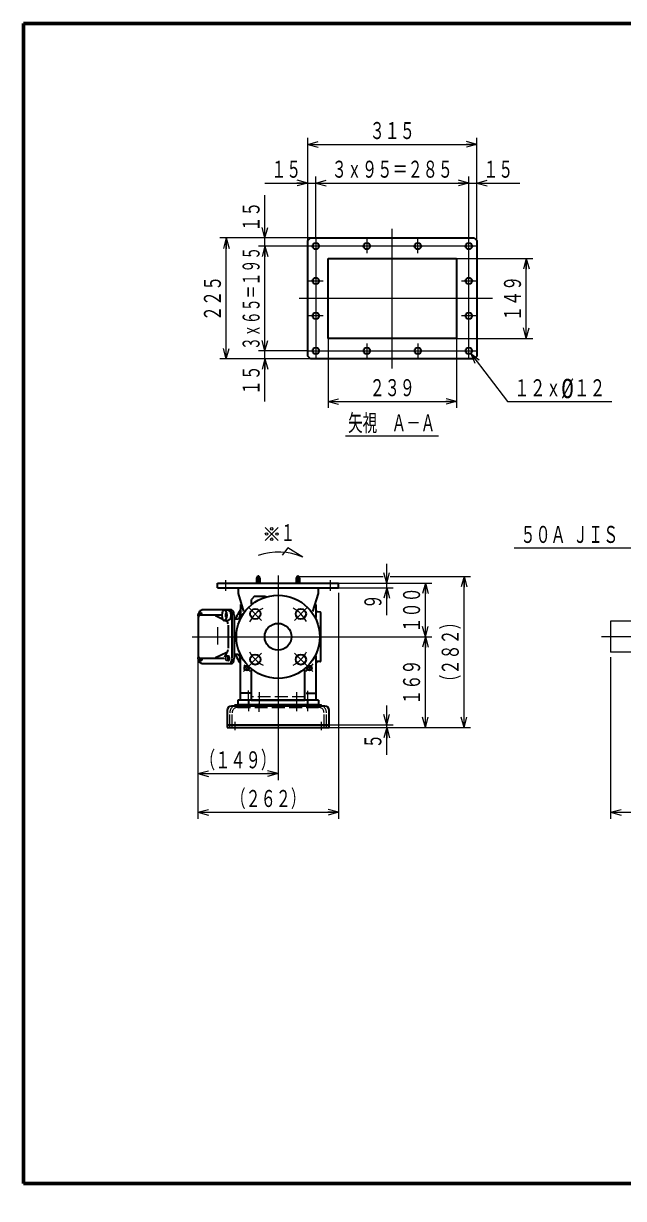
# Model space of a CAD drawing. Header units: millimetres. Extents: x 15 to 405, y 9 to 283.
# Drawn here: x 15 to 154.6, y 9.5 to 283 of the extents above; entities that cross this region are included whole.
import ezdxf
from ezdxf.enums import TextEntityAlignment as Align

# ---------------------------------------------------------------- set-up
doc = ezdxf.new("R2010")
doc.units = ezdxf.units.MM
for name, pattern in [('二点鎖線', [15, 10, -1, 1, -1, 1, -1]), ('実線', [0]), ('破線', [4, 3, -1]), ('補助線', [2, 1, -1])]:
    doc.linetypes.add(name, pattern=pattern)
doc.layers.add('GR1', color=1, linetype='実線', lineweight=25)
doc.layers.add('GR1-16', color=1, linetype='実線', lineweight=25)
doc.styles.add('FX_VECTOR', font='MONOTXT.SHX', dxfattribs={"bigfont": 'BigFont.shx'})

# ---------------------------------------------------------------- blocks, each defined once
blk = doc.blocks.new('BLKF024')
at = {"color": 0, "linetype": 'ByBlock', "lineweight": -2}
for p, q in [((201.92, 12.27), (201.15, 12.27)), ((201.15, 12.27), (201.15, 9.49)), ((201.92, 11.1), (201.92, 12.27)), ((203.07, 11.1), (201.92, 11.1)), ((203.84, 12.27), (203.07, 12.27)), ((203.07, 12.27), (203.07, 11.1)), ((203.84, 9.49), (203.84, 12.27)), ((206.73, 11.1), (205.02, 11.1)), ((206.73, 12.27), (205.64, 12.27)), ((205.9, 11.82), (206.73, 11.82)), ((206.73, 11.82), (206.73, 12.27)), ((206.73, 10.65), (206.73, 11.1)), ((207.16, 12.27), (207.16, 9.49)), ((207.93, 12.27), (207.16, 12.27)), ((207.93, 9.49), (207.93, 12.27)), ((211.27, 12.27), (209.73, 12.27)), ((211.27, 11.82), (209.93, 11.82)), ((210.57, 10.84), (210.57, 11.1)), ((210.57, 11.1), (211.27, 11.1)), ((211.27, 11.82), (211.27, 12.27)), ((211.27, 11.1), (211.27, 10.89)), ((211.66, 9.49), (211.66, 12.27)), ((211.66, 12.27), (212.43, 12.27)), ((212.43, 12.27), (212.43, 11.1)), ((212.43, 11.1), (213.58, 11.1)), ((213.58, 11.1), (213.58, 12.27)), ((213.58, 12.27), (214.35, 12.27)), ((214.35, 12.27), (214.35, 9.49)), ((215.58, 12.27), (214.81, 12.27)), ((214.81, 12.27), (214.81, 9.49)), ((215.58, 9.49), (215.58, 12.27)), ((216.04, 12.27), (217.45, 12.27)), ((216.04, 9.49), (216.04, 12.27)), ((217.18, 11.82), (216.81, 11.82)), ((216.81, 11.82), (216.81, 9.49)), ((201.15, 9.49), (201.92, 9.49)), ((201.92, 9.49), (201.92, 10.65)), ((201.92, 10.65), (203.07, 10.65)), ((203.07, 10.65), (203.07, 9.49)), ((203.07, 9.49), (203.84, 9.49)), ((204.24, 10.87), (204.24, 9.49)), ((204.24, 9.49), (206.73, 9.49)), ((205, 9.94), (205, 10.65)), ((205, 10.65), (206.73, 10.65)), ((206.73, 9.94), (205, 9.94)), ((206.73, 9.49), (206.73, 9.94)), ((207.16, 9.49), (207.93, 9.49)), ((208.33, 10.87), (208.33, 10.65)), ((208.33, 10.65), (209.03, 10.65)), ((208.33, 9.49), (208.33, 9.94)), ((208.33, 9.94), (209.67, 9.94)), ((208.33, 9.49), (209.87, 9.49)), ((209.03, 10.65), (209.03, 10.92)), ((212.43, 9.49), (211.66, 9.49)), ((212.43, 10.65), (212.43, 9.49)), ((213.58, 10.65), (212.43, 10.65)), ((213.58, 9.49), (213.58, 10.65)), ((214.35, 9.49), (213.58, 9.49)), ((214.81, 9.49), (215.58, 9.49)), ((216.81, 9.49), (216.04, 9.49)), ((218.08, 9.49), (218.08, 10.92)), ((218.08, 9.49), (218.85, 9.49)), ((218.85, 9.49), (218.85, 10.87))]:
    blk.add_line(p, q, dxfattribs=at)
for centre, radius, start, end in [((205.64, 10.87), 1.4, 90, 180), ((205.9, 10.92), 0.9, 90, 168.0737), ((209.73, 10.87), 1.4, 90, 180), ((209.93, 10.92), 0.9, 90, 180), ((210.06, 10.51), 0.81, 88.1139, 161.3657), ((209.54, 11.24), 0.81, 269.2074, 342.4592), ((210.08, 11.07), 0.246, 342.4592, 88.1139), ((217.18, 10.92), 0.9, 0, 90), ((217.45, 10.87), 1.4, 0, 90), ((209.53, 10.68), 0.254, 161.3657, 269.2074), ((209.67, 10.84), 0.9, 270, 0), ((209.87, 10.89), 1.4, 270, 0)]:
    blk.add_arc(centre, radius, start, end, dxfattribs=at)
blk = doc.blocks.new('BLKF023')
at = {"layer": 'GR1-16', "linetype": 'Continuous', "lineweight": -3}
h = blk.add_hatch(color=7, dxfattribs=at)
h.paths.add_polyline_path([(203.84, 12.27), (203.07, 12.27), (203.07, 11.1), (201.92, 11.1), (201.92, 12.27), (201.15, 12.27), (201.15, 9.49), (201.92, 9.49), (201.92, 10.65), (203.07, 10.65), (203.07, 9.49), (203.84, 9.49)], flags=0)
edge = h.paths.add_edge_path(flags=0)
edge.add_line((205, 10.65), (206.73, 10.65))
edge.add_line((206.73, 10.65), (206.73, 11.1))
edge.add_line((206.73, 11.1), (205.02, 11.1))
edge.add_arc((205.9, 10.92), 0.9, 90, 168.0737, ccw=False)
edge.add_line((205.9, 11.82), (206.73, 11.82))
edge.add_line((206.73, 11.82), (206.73, 12.27))
edge.add_line((206.73, 12.27), (205.64, 12.27))
edge.add_arc((205.64, 10.87), 1.4, 90, 180)
edge.add_line((204.24, 10.87), (204.24, 9.49))
edge.add_line((204.24, 9.49), (206.73, 9.49))
edge.add_line((206.73, 9.49), (206.73, 9.94))
edge.add_line((206.73, 9.94), (205, 9.94))
edge.add_line((205, 9.94), (205, 10.57))
edge.add_line((205, 10.57), (205, 10.65))
h.paths.add_polyline_path([(207.93, 12.27), (207.16, 12.27), (207.16, 9.49), (207.93, 9.49), (207.93, 10.76)], flags=0)
edge = h.paths.add_edge_path(flags=0)
edge.add_line((209.93, 11.82), (211.27, 11.82))
edge.add_line((211.27, 11.82), (211.27, 12.27))
edge.add_line((211.27, 12.27), (209.73, 12.27))
edge.add_arc((209.73, 10.87), 1.4, 90, 180)
edge.add_line((208.33, 10.87), (208.33, 10.65))
edge.add_line((208.33, 10.65), (209.03, 10.65))
edge.add_line((209.03, 10.65), (209.03, 10.92))
edge.add_arc((209.93, 10.92), 0.9, 140.8682, 180, ccw=False)
edge.add_arc((209.93, 10.92), 0.9, 90, 140.8682, ccw=False)
edge = h.paths.add_edge_path(flags=0)
edge.add_arc((210.08, 11.07), 0.246, 342.4592, 448.1139)
edge.add_arc((210.06, 10.51), 0.81, 88.1139, 161.3657)
edge.add_arc((209.53, 10.68), 0.254, 161.3657, 269.2074)
edge.add_arc((209.54, 11.24), 0.81, 269.2074, 330.9018)
edge.add_arc((209.54, 11.24), 0.81, 330.9018, 342.4592)
edge = h.paths.add_edge_path(flags=0)
edge.add_line((211.27, 10.89), (211.27, 11.1))
edge.add_line((211.27, 11.1), (210.57, 11.1))
edge.add_line((210.57, 11.1), (210.57, 10.84))
edge.add_arc((209.67, 10.84), 0.9, 270, 360, ccw=False)
edge.add_line((209.67, 9.94), (208.33, 9.94))
edge.add_line((208.33, 9.94), (208.33, 9.49))
edge.add_line((208.33, 9.49), (209.87, 9.49))
edge.add_arc((209.87, 10.89), 1.4, 270, 331.0351)
edge.add_arc((209.87, 10.89), 1.4, 331.0351, 360)
h.paths.add_polyline_path([(212.43, 10.65), (213.58, 10.65), (213.58, 9.49), (214.35, 9.49), (214.35, 12.27), (213.58, 12.27), (213.58, 11.1), (212.43, 11.1), (212.43, 12.27), (211.66, 12.27), (211.66, 9.49), (212.43, 9.49), (212.43, 10.52)], flags=0)
h.paths.add_polyline_path([(215.58, 12.27), (214.81, 12.27), (214.81, 9.49), (215.58, 9.49), (215.58, 10.5)], flags=0)
edge = h.paths.add_edge_path(flags=0)
edge.add_line((216.81, 11.82), (217.18, 11.82))
edge.add_arc((217.18, 10.92), 0.9, 0, 90, ccw=False)
edge.add_line((218.08, 10.92), (218.08, 9.49))
edge.add_line((218.08, 9.49), (218.85, 9.49))
edge.add_line((218.85, 9.49), (218.85, 10.87))
edge.add_arc((217.45, 10.87), 1.4, 0, 90)
edge.add_line((217.45, 12.27), (216.04, 12.27))
edge.add_line((216.04, 12.27), (216.04, 9.49))
edge.add_line((216.04, 9.49), (216.81, 9.49))
edge.add_line((216.81, 9.49), (216.81, 10.43))
edge.add_line((216.81, 10.43), (216.81, 11.82))
at = {"color": 0, "linetype": 'ByBlock', "lineweight": -2}
for p, q in [((405, 283), (15, 283)), ((15, 283), (15, 13)), ((405, 13), (405, 283)), ((15, 13), (405, 13))]:
    blk.add_line(p, q, dxfattribs=at)
at = {"color": 7, "linetype": 'ByBlock', "lineweight": 13}
blk.add_blockref('BLKF024', (0, 0), dxfattribs=at)
blk = doc.blocks.new('BLKF027')
at = {"color": 0, "linetype": 'ByBlock', "lineweight": -2}
for p, q in [((71.28, 162.68), (74.25, 165.65)), ((71.28, 165.65), (74.25, 162.68)), ((76.51, 160.96), (75.19, 159.21)), ((80.01, 158.76), (76.51, 160.96))]:
    blk.add_line(p, q, dxfattribs=at)
for centre in [(71.56, 164.16), (72.77, 165.37), (73.97, 164.16), (72.77, 162.96)]:
    blk.add_circle(centre, 0.28, dxfattribs=at)
blk.add_arc((74.25, 145.61), 14.35, 66.3433, 108.7534, dxfattribs=at)
at = {"color": 0, "linetype": 'ByBlock', "lineweight": -2, "style": 'FX_VECTOR', "width": 1.051556}
blk.add_text('１', height=4.5, dxfattribs=at).set_placement((74.84, 162.08), (78.22, 162.08), align=Align.FIT)
blk = doc.blocks.new('BLKF031')
at = {"color": 0, "linetype": 'ByBlock', "lineweight": -2}
for p, q in [((158.85, 143.84), (151.65, 143.84)), ((151.65, 143.84), (151.65, 136.64)), ((158.85, 136.64), (151.65, 136.64))]:
    blk.add_line(p, q, dxfattribs=at)
at = {"color": 0, "linetype": '実線', "lineweight": -2}
blk.add_line((162.45, 140.24), (149.56, 140.24), dxfattribs=at)
blk = doc.blocks.new('BLKF033')
at = {"color": 0, "linetype": '実線', "lineweight": -2}
for p, q in [((62.38, 123.12), (62.38, 119.12)), ((85.13, 124.12), (63.38, 124.12)), ((83.69, 124.37), (64.82, 124.37)), ((86.13, 119.12), (86.13, 123.12)), ((62.38, 119.74), (86.13, 119.74)), ((62.38, 119.12), (86.13, 119.12))]:
    blk.add_line(p, q, dxfattribs=at)
for centre, radius, start, end in [((63.38, 123.12), 1, 90, 180), ((64.82, 122.56), 1.81, 90, 120.4503), ((83.69, 122.56), 1.81, 59.5497, 90), ((85.13, 123.12), 1, 0, 90)]:
    blk.add_arc(centre, radius, start, end, dxfattribs=at)
at = {"layer": 'GR1', "color": 7, "linetype": '実線', "lineweight": 13}
for p, q in [((74.25, 126.61), (74.25, 117.31)), ((67.38, 124.75), (67.38, 122.91)), ((69.88, 122.81), (69.88, 124.68)), ((78.63, 122.91), (78.63, 124.68)), ((81.13, 124.75), (81.13, 122.91)), ((64.25, 118.49), (64.25, 120.43)), ((84.25, 120.43), (84.25, 118.49))]:
    blk.add_line(p, q, dxfattribs=at)
at = {"layer": 'GR1', "color": 7, "linetype": '破線', "lineweight": 13}
for p, q in [((64.82, 123.81), (83.69, 123.81)), ((63, 119.12), (63, 122.56)), ((63.57, 119.12), (63.57, 122.56)), ((84.94, 119.12), (84.94, 122.56)), ((85.5, 119.12), (85.5, 122.56))]:
    blk.add_line(p, q, dxfattribs=at)
for centre, radius, start, end in [((64.82, 122.56), 1.81, 120.4503, 180), ((64.82, 122.56), 1.25, 90, 180), ((83.69, 122.56), 1.25, 0, 90), ((83.69, 122.56), 1.81, 0, 59.5497)]:
    blk.add_arc(centre, radius, start, end, dxfattribs=at)
blk = doc.blocks.new('BLKF034')
at = {"color": 7, "linetype": 'ByBlock', "lineweight": 13}
for p, q in [((62.07, 150.91), (62.07, 153.46)), ((74.25, 154.51), (74.25, 122.33)), ((86.44, 150.91), (86.44, 153.46)), ((67.4, 147.1), (70.43, 144.07)), ((78.08, 144.07), (81.1, 147.1)), ((62.5, 140.24), (86.16, 140.24)), ((66.2, 132.19), (70.43, 136.42)), ((82.35, 132.15), (78.08, 136.42)), ((67.38, 124.92), (67.38, 127.73)), ((69.88, 127.32), (69.88, 124.46)), ((78.63, 124.46), (78.63, 127.32)), ((81.13, 127.67), (81.13, 124.92))]:
    blk.add_line(p, q, dxfattribs=at)
at = {"color": 0, "linetype": 'ByBlock', "lineweight": -2}
for p, q in [((60.19, 151.62), (60.19, 152.74)), ((60.19, 152.74), (88.32, 152.74)), ((60.19, 151.62), (88.32, 151.62)), ((64.94, 151.62), (64.94, 150.29)), ((83.57, 151.62), (83.57, 150.29)), ((88.32, 151.62), (88.32, 152.74)), ((64.94, 150.29), (66.23, 146.11)), ((65.5, 147.74), (65.5, 144.76)), ((68.8, 149.69), (68.05, 148.94)), ((68.05, 147.91), (68.05, 148.94)), ((68.8, 149.69), (71.3, 149.69)), ((71.3, 149.69), (71.42, 149.57)), ((83.57, 150.29), (82.28, 146.11)), ((83, 147.74), (83, 144.76)), ((65.5, 125.49), (65.5, 135.81)), ((83, 135.81), (83, 125.49)), ((68, 132.64), (68, 125.49)), ((80.5, 125.49), (80.5, 132.64)), ((67.77, 127.12), (65.69, 127.12)), ((80.78, 127.12), (82.82, 127.12)), ((67.77, 125.49), (65.5, 125.49)), ((68, 125.49), (80.5, 125.49)), ((83, 125.49), (80.78, 125.49))]:
    blk.add_line(p, q, dxfattribs=at)
for centre, radius in [((74.25, 140.24), 9.69), ((68.95, 145.55), 1.19), ((79.56, 145.55), 1.19), ((74.25, 140.24), 3.12), ((68.95, 134.94), 1.19), ((79.56, 134.94), 1.19), ((66.96, 132.95), 0.5), ((81.55, 132.95), 0.5)]:
    blk.add_circle(centre, radius, dxfattribs=at)
at = {"color": 7, "linetype": 'ByBlock', "lineweight": 13}
for centre in [(66.96, 132.95), (81.55, 132.95)]:
    blk.add_circle(centre, 0.625, dxfattribs=at)
for radius, start, end in [(7.5, 118.1102, 152.3018), (7.5, 28.1102, 62.3018), (7.5, 298.1102, 332.3018), (7.5, 208.1102, 242.3018), (10.31, 219.1875, 231.2025), (10.31, 308.836, 322.3477)]:
    blk.add_arc((74.25, 140.24), radius, start, end, dxfattribs=at)
at = {"color": 0, "linetype": 'ByBlock', "lineweight": -2}
for centre, start, end in [((65.69, 126.93), 90, 180), ((82.82, 126.93), 0, 90)]:
    blk.add_arc(centre, 0.188, start, end, dxfattribs=at)
at = {"layer": 'GR1', "color": 7, "linetype": '破線', "lineweight": 13}
blk.add_line((80.5, 126.24), (68, 126.24), dxfattribs=at)
blk = doc.blocks.new('BLKF035')
at = {"color": 0, "linetype": 'ByBlock', "lineweight": -2}
for p, q in [((81.14, 232.45), (81.77, 233.07)), ((81.77, 233.07), (119.89, 233.07)), ((119.89, 233.07), (120.52, 232.45)), ((81.14, 205.57), (81.14, 232.45)), ((120.52, 232.45), (120.52, 205.57)), ((85.89, 209.7), (85.89, 228.32)), ((85.89, 228.32), (115.77, 228.32)), ((115.77, 228.32), (115.77, 209.7)), ((115.77, 209.7), (85.89, 209.7)), ((81.77, 204.95), (81.14, 205.57)), ((120.52, 205.57), (119.89, 204.95)), ((119.89, 204.95), (81.77, 204.95))]:
    blk.add_line(p, q, dxfattribs=at)
at = {"color": 7, "linetype": 'ByBlock', "lineweight": 13}
for p, q in [((83.02, 232.88), (83.02, 205.13)), ((94.89, 232.88), (94.89, 229.51)), ((100.83, 202.68), (100.83, 235.2)), ((106.77, 229.51), (106.77, 232.88)), ((118.64, 205.13), (118.64, 232.88)), ((120.33, 231.2), (81.33, 231.2)), ((81.33, 223.07), (84.71, 223.07)), ((116.96, 223.07), (120.33, 223.07)), ((124.14, 219.01), (79.14, 219.01)), ((84.71, 214.95), (81.33, 214.95)), ((120.33, 214.95), (116.96, 214.95)), ((94.89, 208.51), (94.89, 205.13)), ((106.77, 208.51), (106.77, 205.13)), ((81.33, 206.82), (120.33, 206.82))]:
    blk.add_line(p, q, dxfattribs=at)
at = {"color": 0, "linetype": 'ByBlock', "lineweight": -2}
for centre in [(83.02, 231.2), (94.89, 231.2), (106.77, 231.2), (118.64, 231.2), (83.02, 223.07), (118.64, 223.07), (83.02, 214.95), (118.64, 214.95), (83.02, 206.82), (94.89, 206.82), (106.77, 206.82), (118.64, 206.82)]:
    blk.add_circle(centre, 0.75, dxfattribs=at)
blk = doc.blocks.new('BLKF052')
at = {"color": 0, "linetype": 'ByBlock', "lineweight": -2}
for p, q in [((78.48, 153.89), (78.48, 152.74)), ((79.27, 153.89), (79.27, 152.74))]:
    blk.add_line(p, q, dxfattribs=at)
at = {"color": 7, "linetype": 'ByBlock', "lineweight": 13}
blk.add_line((78.88, 154.57), (78.88, 152.74), dxfattribs=at)
at = {"color": 0, "linetype": 'ByBlock', "lineweight": -2}
blk.add_arc((78.88, 153.89), 0.394, 0, 180, dxfattribs=at)
blk = doc.blocks.new('BLKF053')
at = {"color": 0, "linetype": 'ByBlock', "lineweight": -2}
for p, q in [((69.23, 153.89), (69.23, 152.74)), ((70.02, 153.89), (70.02, 152.74))]:
    blk.add_line(p, q, dxfattribs=at)
at = {"color": 7, "linetype": 'ByBlock', "lineweight": 13}
blk.add_line((69.63, 154.57), (69.63, 152.74), dxfattribs=at)
at = {"color": 0, "linetype": 'ByBlock', "lineweight": -2}
blk.add_arc((69.63, 153.89), 0.394, 0, 180, dxfattribs=at)
blk = doc.blocks.new('BLKF054')
at = {"color": 0, "linetype": 'ByBlock', "lineweight": -2}
for p, q in [((65.32, 145.81), (65.32, 145.87)), ((65.5, 145.87), (65.32, 145.87)), ((65.32, 145.8), (65.32, 145.81)), ((65.32, 145.8), (65.32, 145.74)), ((65.32, 145.5), (65.32, 145.12)), ((65.32, 144.87), (65.32, 145.12)), ((84.07, 146), (83, 146.02)), ((84.13, 145.93), (84.13, 143.81)), ((65, 144.33), (64.06, 144.3)), ((65.32, 144.87), (65.32, 144.68)), ((84.13, 143.81), (84.13, 136.68)), ((64.06, 136.19), (65, 136.16)), ((65.32, 135.81), (65.32, 135.62)), ((65.32, 135.62), (65.32, 135.37)), ((65.32, 135.37), (65.32, 134.99)), ((65.32, 134.75), (65.32, 134.69)), ((65.32, 134.69), (65.32, 134.68)), ((65.32, 134.62), (65.32, 134.68)), ((65.32, 134.62), (65.5, 134.62)), ((84.07, 134.49), (83, 134.47)), ((84.13, 136.68), (84.13, 134.56))]:
    blk.add_line(p, q, dxfattribs=at)
for points in [[(65.32, 145.74), (65.32, 145.5)], [(65, 144.49), (65, 144.33)], [(65, 136.16), (65, 136)], [(65.32, 134.99), (65.32, 134.75)]]:
    blk.add_lwpolyline(points, dxfattribs=at)
for centre, radius, start, end in [((67, 143.91), 2.62, 153.1647, 171.2996), ((74.25, 140.24), 10.75, 144.484, 153.1647), ((74.25, 140.24), 10.75, 32.4692, 35.516), ((84.07, 145.93), 0.0625, 0, 88.5), ((67, 136.58), 2.62, 188.7004, 206.8353), ((74.25, 140.24), 10.75, 206.8353, 215.516), ((74.25, 140.24), 10.75, 324.484, 327.5308), ((84.07, 134.56), 0.0625, 271.5, 0)]:
    blk.add_arc(centre, radius, start, end, dxfattribs=at)
for points, knots in [([(65.15, 144.5), (65.13, 144.5), (65.11, 144.49), (65.07, 144.49), (65.05, 144.49), (65.03, 144.49), (65.02, 144.49), (65.01, 144.49), (65, 144.49), (65, 144.49)], [0, 0, 0, 0, 0.0586165, 0.0586165, 0.1172103, 0.1172103, 0.1620572, 0.1620572, 0.2069034, 0.2069034, 0.2069034, 0.2069034]), ([(65.13, 144.5), (65.16, 144.5), (65.18, 144.5), (65.23, 144.52), (65.25, 144.54), (65.28, 144.58), (65.3, 144.6), (65.31, 144.64), (65.32, 144.66), (65.32, 144.68)], [0, 0, 0, 0, 0.09897, 0.09897, 0.19794, 0.19794, 0.2653864, 0.2653864, 0.3282971, 0.3282971, 0.3282971, 0.3282971]), ([(65, 136), (65.01, 136), (65.01, 136), (65.03, 136), (65.04, 136), (65.07, 136), (65.09, 136), (65.12, 136), (65.14, 135.99), (65.15, 135.99)], [0, 0, 0, 0, 0.0585792, 0.0585792, 0.1171583, 0.1171583, 0.1620249, 0.1620249, 0.2069015, 0.2069015, 0.2069015, 0.2069015]), ([(65.32, 135.81), (65.32, 135.83), (65.31, 135.85), (65.3, 135.89), (65.28, 135.91), (65.25, 135.95), (65.23, 135.97), (65.18, 135.99), (65.16, 135.99), (65.13, 135.99)], [0.8092095, 0.8092095, 0.8092095, 0.8092095, 0.8721202, 0.8721202, 0.9395666, 0.9395666, 1.0385366, 1.0385366, 1.1375066, 1.1375066, 1.1375066, 1.1375066])]:
    blk.add_open_spline(points, degree=3, knots=knots, dxfattribs=at)
blk = doc.blocks.new('BLKF055')
at = {"color": 0, "linetype": 'ByBlock', "lineweight": -2}
for p, q in [((56.23, 145.82), (55.89, 145.82)), ((56.48, 145.53), (56.14, 145.53)), ((56.23, 145.82), (56.48, 145.53)), ((56.23, 145.82), (56.37, 145.82)), ((56.48, 145.53), (56.48, 145.24)), ((56.48, 145.28), (56.52, 145.28)), ((56.53, 145.27), (56.66, 145.27)), ((60.25, 138.45), (60.25, 142.45)), ((56.23, 134.67), (55.89, 134.67)), ((56.48, 134.96), (56.14, 134.96)), ((56.48, 134.96), (56.23, 134.67)), ((56.23, 134.67), (56.37, 134.67)), ((56.48, 135.24), (56.48, 134.96)), ((56.52, 135.21), (56.48, 135.21)), ((62.61, 135.82), (62.27, 135.82)), ((62.61, 134.67), (62.27, 134.67)), ((62.86, 135.53), (62.52, 135.53)), ((62.86, 134.96), (62.52, 134.96)), ((62.61, 135.82), (62.86, 135.53)), ((62.61, 135.82), (62.75, 135.82)), ((62.86, 134.96), (62.61, 134.67)), ((62.61, 134.67), (62.75, 134.67)), ((62.86, 135.53), (62.86, 134.96)), ((62.86, 135.28), (62.89, 135.28)), ((62.89, 135.21), (62.86, 135.21)), ((62.91, 135.27), (63.04, 135.27))]:
    blk.add_line(p, q, dxfattribs=at)
at = {"color": 3, "linetype": 'ByBlock', "lineweight": 25}
for p, q in [((60.42, 145.24), (56.16, 145.24)), ((62.91, 146.49), (56.54, 146.49)), ((61.39, 144.27), (59.71, 145.11)), ((61.17, 145.24), (60.42, 145.24)), ((61.74, 146.46), (61.81, 146.46)), ((62.39, 146.46), (61.81, 146.46)), ((63.4, 146.49), (62.91, 146.49)), ((63.54, 135.15), (63.54, 145.34)), ((64.02, 145.24), (64.02, 135.24)), ((55.66, 144.74), (55.66, 135.74)), ((61.81, 144.03), (61.74, 144.03)), ((61.81, 144.03), (62.39, 144.03)), ((62.36, 143.79), (61.89, 144.02)), ((62.26, 144.02), (62.38, 143.79)), ((62.64, 142.91), (62.64, 137.58)), ((56.16, 135.24), (60.42, 135.24)), ((59.72, 135.39), (62.3, 136.68)), ((60.42, 135.24), (61.54, 135.24)), ((62.35, 136.65), (61.75, 135.46)), ((56.54, 133.99), (62.91, 133.99)), ((62.91, 133.99), (63.4, 133.99))]:
    blk.add_line(p, q, dxfattribs=at)
at = {"color": 0, "linetype": 'ByBlock', "lineweight": -2}
for points in [[(56.1, 145.24), (56.1, 145.24)], [(56.1, 135.25), (56.1, 135.24)]]:
    blk.add_lwpolyline(points, dxfattribs=at)
at = {"color": 3, "linetype": 'ByBlock', "lineweight": 25}
for centre, start, end in [((56.16, 144.74), 90, 180), ((56.16, 135.74), 180, 270)]:
    blk.add_arc(centre, 0.5, start, end, dxfattribs=at)
at = {"color": 0, "linetype": 'ByBlock', "lineweight": -2}
for centre, major_axis, ratio, start_param, end_param in [((55.85, 145.24), (0, -0.5), 0.5, 3.665191, 4.712389), ((55.85, 145.24), (0, -0.5), 0.5, 4.712389, 5.51252), ((55.85, 145.24), (0, 0.5), 0.5, 5.759587, 6.806784), ((55.85, 145.24), (0, 0.5), 0.5, 4.712389, 5.759587), ((55.85, 145.24), (0, 0.5), 0.5, 4.706214, 4.712389), ((56.23, 145.24), (0, 0.575), 0.5, 5.243111, 6.276062), ((56.37, 145.24), (0, 0.575), 0.5, 4.872455, 6.283185), ((56.23, 145.24), (0, 0.575), 0.5, 4.768941, 5.228864), ((56.31, 145.24), (-0.775, -0.314), 0.072726, 1.766039, 1.832166), ((56.16, 145.24), (-1.4, -0.57), 0.072726, 1.805028, 1.908541), ((56.37, 145.24), (0, -0.375), 0.5, 1.64191, 1.702854), ((56.31, 145.24), (-1.4, -0.57), 0.072726, 1.748476, 1.794832), ((56.37, 145.24), (0, 0.575), 0.5, 4.712389, 4.758745), ((62.23, 145.24), (0, -0.5), 0.5, 3.665191, 4.712389), ((62.23, 145.24), (0, -0.5), 0.5, 4.712389, 5.759587), ((62.23, 145.24), (0, 0.5), 0.5, 6.225935, 6.806784), ((62.23, 145.24), (0, -0.5), 0.5, 5.759587, 6.340436), ((55.85, 135.24), (0, -0.5), 0.5, 3.912258, 4.712389), ((55.85, 135.24), (0, -0.5), 0.5, 4.712389, 5.759587), ((55.85, 135.24), (0, -0.5), 0.5, 5.759587, 6.806784), ((55.85, 135.24), (0, 0.5), 0.5, 3.665191, 4.712389), ((55.85, 135.24), (0, 0.5), 0.5, 4.712389, 4.718564), ((56.23, 135.24), (0, -0.575), 0.5, 0.007124, 1.040074), ((56.37, 135.24), (0, -0.575), 0.5, 0, 1.570796), ((56.23, 135.24), (0, 0.575), 0.5, 4.195914, 4.655837), ((56.31, 135.24), (-1.4, -0.57), 0.072726, 1.691924, 1.748476), ((62.23, 135.24), (0, -0.5), 0.5, 3.665191, 4.712389), ((62.23, 135.24), (0, -0.5), 0.5, 4.712389, 5.759587), ((62.23, 135.24), (0, 0.5), 0.5, 5.759587, 6.806784), ((62.23, 135.24), (0, -0.5), 0.5, 5.759587, 6.806784), ((62.23, 135.24), (0, 0.5), 0.5, 4.712389, 5.759587), ((62.23, 135.24), (0, 0.5), 0.5, 3.665191, 4.712389), ((62.61, 135.24), (0, 0.575), 0.5, 5.243111, 6.276062), ((62.61, 135.24), (0, -0.575), 0.5, 0.007124, 1.040074), ((62.75, 135.24), (0, 0.575), 0.5, 4.872455, 6.283185), ((62.75, 135.24), (0, -0.575), 0.5, 0, 1.617152), ((62.61, 135.24), (0, 0.575), 0.5, 4.768941, 5.228864), ((62.68, 135.24), (-0.775, -0.314), 0.072726, 1.766039, 1.832166), ((62.61, 135.24), (0, 0.575), 0.5, 4.195914, 4.655837), ((62.53, 135.24), (-1.4, -0.57), 0.072726, 1.805028, 1.908541), ((62.68, 135.24), (-1.4, -0.57), 0.072726, 1.691924, 1.794832), ((62.75, 135.24), (0, -0.375), 0.5, 1.64191, 1.702854)]:
    blk.add_ellipse(centre, major_axis=major_axis, ratio=ratio, start_param=start_param, end_param=end_param, dxfattribs=at)
at = {"color": 3, "linetype": 'ByBlock', "lineweight": 25}
for centre, major_axis, ratio, start_param, end_param in [((61.77, 145.24), (0, 1.21), 0.5, 0.051569, 1.519227), ((61.77, 145.24), (0, -1.21), 0.5, 4.763958, 6.231616), ((61.77, 145.24), (0, 1.21), 0.5, 4.763958, 6.231616), ((61.77, 145.24), (0, -1.21), 0.5, 0.051569, 1.519227), ((62.91, 145.24), (0, 1.25), 0.5, 4.790929, 6.204645), ((63.4, 145.24), (0, 1.25), 0.5, 4.712389, 6.283185), ((62.21, 143.42), (0.331, -0.633), 0.474498, 1.034174, 1.854738), ((62.21, 137.07), (0.331, 0.633), 0.474498, 4.428447, 5.249011), ((61.54, 135.74), (0, -0.5), 0.5, 0.03927, 0.746128), ((62.91, 135.24), (0, -1.25), 0.5, 0.07854, 1.492257), ((63.4, 135.24), (0, -1.25), 0.5, 0, 1.570796)]:
    blk.add_ellipse(centre, major_axis=major_axis, ratio=ratio, start_param=start_param, end_param=end_param, dxfattribs=at)
at = {"color": 0, "linetype": 'ByBlock', "lineweight": -2}
for points in [[(55.6, 145.24), (55.6, 145.38), (55.64, 145.53)], [(55.64, 144.96), (55.6, 145.11), (55.6, 145.24)], [(55.64, 145.53), (55.67, 145.61), (55.73, 145.68)], [(55.73, 145.68), (55.79, 145.74), (55.89, 145.82)], [(55.89, 145.82), (55.92, 145.74), (55.98, 145.68)], [(55.98, 145.68), (56.04, 145.61), (56.14, 145.53)], [(56.14, 145.53), (56.1, 145.38), (56.1, 145.24)], [(61.98, 145.24), (61.98, 145.38), (62.02, 145.53)], [(62.02, 144.96), (61.98, 145.11), (61.98, 145.24)], [(62.02, 145.53), (62.05, 145.61), (62.1, 145.68)], [(62.1, 145.68), (62.15, 145.73), (62.23, 145.79)], [(55.68, 144.88), (55.66, 144.92), (55.64, 144.96)], [(62.1, 144.81), (62.05, 144.88), (62.02, 144.96)], [(62.23, 144.7), (62.15, 144.76), (62.1, 144.81)], [(55.6, 135.24), (55.6, 135.38), (55.64, 135.53)], [(55.64, 134.96), (55.6, 135.11), (55.6, 135.24)], [(55.64, 135.53), (55.66, 135.57), (55.68, 135.61)], [(55.73, 134.81), (55.67, 134.88), (55.64, 134.96)], [(55.89, 134.67), (55.79, 134.74), (55.73, 134.81)], [(55.98, 134.81), (55.92, 134.74), (55.89, 134.67)], [(56.14, 134.96), (56.04, 134.88), (55.98, 134.81)], [(56.1, 135.24), (56.1, 135.11), (56.14, 134.96)], [(61.98, 135.24), (61.98, 135.38), (62.02, 135.53)], [(62.02, 134.96), (61.98, 135.11), (61.98, 135.24)], [(62.02, 135.53), (62.05, 135.61), (62.1, 135.68)], [(62.1, 134.81), (62.05, 134.88), (62.02, 134.96)], [(62.1, 135.68), (62.16, 135.74), (62.27, 135.82)], [(62.27, 134.67), (62.16, 134.74), (62.1, 134.81)], [(62.27, 135.82), (62.3, 135.74), (62.35, 135.68)], [(62.35, 134.81), (62.3, 134.74), (62.27, 134.67)], [(62.35, 135.68), (62.41, 135.61), (62.52, 135.53)], [(62.52, 134.96), (62.41, 134.88), (62.35, 134.81)], [(62.52, 135.53), (62.48, 135.38), (62.48, 135.24)], [(62.48, 135.24), (62.48, 135.11), (62.52, 134.96)]]:
    blk.add_open_spline(points, degree=2, dxfattribs=at)
at = {"color": 3, "linetype": 'ByBlock', "lineweight": 25}
for points, knots in [([(55.89, 145.82), (55.9, 145.86), (55.92, 145.9), (55.97, 146.04), (56.01, 146.13), (56.12, 146.29), (56.19, 146.36), (56.34, 146.46), (56.42, 146.49), (56.52, 146.49), (56.53, 146.49), (56.54, 146.49)], [2.088677, 2.088677, 2.088677, 2.088677, 2.199115, 2.199115, 2.513274, 2.513274, 2.827433, 2.827433, 3.112152, 3.112152, 3.141593, 3.141593, 3.141593, 3.141593]), ([(62.6, 146.45), (62.59, 146.45), (62.58, 146.45), (62.54, 146.45), (62.52, 146.45), (62.48, 146.45), (62.46, 146.45), (62.42, 146.45), (62.41, 146.45), (62.39, 146.46)], [0.3328992, 0.3328992, 0.3328992, 0.3328992, 0.3771373, 0.3771373, 0.4242797, 0.4242797, 0.4714221, 0.4714221, 0.5163708, 0.5163708, 0.5163708, 0.5163708]), ([(62.63, 146.45), (62.7, 146.43), (62.76, 146.41), (62.89, 146.32), (62.95, 146.26), (63.06, 146.11), (63.11, 146.01), (63.2, 145.79), (63.23, 145.66), (63.26, 145.41), (63.27, 145.28), (63.26, 145.03), (63.24, 144.9), (63.18, 144.66), (63.15, 144.55), (63.04, 144.34), (62.98, 144.25), (62.82, 144.11), (62.74, 144.07), (62.64, 144.04), (62.63, 144.04), (62.63, 144.04)], [3.241806, 3.241806, 3.241806, 3.241806, 3.458255, 3.458255, 3.72846, 3.72846, 4.078665, 4.078665, 4.442415, 4.442415, 4.794891, 4.794891, 5.144823, 5.144823, 5.501637, 5.501637, 5.867873, 5.867873, 6.172078, 6.172078, 6.182972, 6.182972, 6.182972, 6.182972]), ([(62.39, 144.03), (62.41, 144.04), (62.42, 144.04), (62.46, 144.04), (62.48, 144.04), (62.52, 144.04), (62.54, 144.04), (62.56, 144.04), (62.58, 144.04), (62.59, 144.04), (62.6, 144.04)], [0.6150411, 0.6150411, 0.6150411, 0.6150411, 0.6599899, 0.6599899, 0.7071322, 0.7071322, 0.7542746, 0.7542746, 0.7542746, 0.7985128, 0.7985128, 0.7985128, 0.7985128]), ([(62.6, 144.04), (62.61, 144.04), (62.61, 144.04), (62.62, 144.04), (62.63, 144.04), (62.63, 144.04)], [-0.32262405, -0.32262405, -0.32262405, -0.32262405, -0.30182755, -0.30182755, -0.27777639, -0.27777639, -0.27777639, -0.27777639]), ([(56.54, 133.99), (56.47, 133.99), (56.4, 134.01), (56.27, 134.07), (56.2, 134.12), (56.08, 134.25), (56.03, 134.33), (55.95, 134.5), (55.92, 134.58), (55.89, 134.67)], [6.283185, 6.283185, 6.283185, 6.283185, 6.511202, 6.511202, 6.771549, 6.771549, 7.085708, 7.085708, 7.336101, 7.336101, 7.336101, 7.336101])]:
    blk.add_open_spline(points, degree=3, knots=knots, dxfattribs=at)
blk.add_open_spline([(62.63, 146.45), (62.62, 146.45), (62.61, 146.45), (62.6, 146.45)], degree=3, dxfattribs=at)
blk = doc.blocks.new('BLKF051')
at = {"color": 7, "linetype": 'ByBlock', "lineweight": 13}
for p, q in [((74.25, 151.39), (74.25, 129.31)), ((54.24, 140.24), (85.19, 140.24))]:
    blk.add_line(p, q, dxfattribs=at)
at = {"color": 0, "linetype": 'ByBlock', "lineweight": -2}
for name in ['BLKF053', 'BLKF052', 'BLKF054']:
    blk.add_blockref(name, (0, 0), dxfattribs=at)
at = {"color": 7, "linetype": 'ByBlock', "lineweight": 13}
blk.add_blockref('BLKF055', (0, 0), dxfattribs=at)
blk = doc.blocks.new('FXTIP_ARROW_S')
at = {"color": 0, "linetype": 'Continuous', "lineweight": -2}
for q in [(-1, 0), (-0.97, 0.26), (-0.97, -0.26)]:
    blk.add_line((0, 0), q, dxfattribs=at)
blk = doc.blocks.new('FXTIP_ARROW_E')
at = {"color": 0, "linetype": 'Continuous', "lineweight": -2}
for q in [(-1, 0), (-0.97, 0.26), (-0.97, -0.26)]:
    blk.add_line((0, 0), q, dxfattribs=at)

msp = doc.modelspace()

# ---------------------------------------------------------------- linework, layer by layer
at = {"layer": 'GR1', "color": 7, "lineweight": 13}
for p, q in [((81.14, 232.45), (81.14, 256.37)), ((81.14, 254.87), (120.52, 254.87)), ((120.52, 232.45), (120.52, 256.37)), ((83.02, 232.88), (83.02, 247.37)), ((118.64, 232.88), (118.64, 247.37)), ((71.18, 245.87), (81.14, 245.87)), ((81.14, 245.87), (83.02, 245.87)), ((83.02, 245.87), (118.64, 245.87)), ((118.64, 245.87), (120.52, 245.87)), ((120.52, 245.87), (130.48, 245.87)), ((71.18, 233.07), (71.18, 243.03)), ((81.77, 233.07), (60.68, 233.07)), ((62.18, 204.95), (62.18, 233.07)), ((71.18, 231.2), (71.18, 233.07)), ((81.33, 231.2), (69.68, 231.2)), ((71.18, 206.82), (71.18, 231.2)), ((115.77, 228.32), (133.52, 228.32)), ((132.02, 209.7), (132.02, 228.32)), ((85.89, 209.7), (85.89, 193.52)), ((115.77, 209.7), (115.77, 193.52)), ((115.77, 209.7), (133.52, 209.7)), ((81.33, 206.82), (69.68, 206.82)), ((71.18, 204.95), (71.18, 206.82)), ((119.1, 206.22), (127.65, 194.99)), ((81.77, 204.95), (60.68, 204.95)), ((71.18, 194.99), (71.18, 204.95)), ((85.89, 195.02), (115.77, 195.02)), ((127.65, 194.99), (151.93, 194.99)), ((89.94, 187.02), (111.62, 187.02)), ((178.99, 160.86), (129.16, 160.86)), ((99.53, 152.74), (99.53, 157.24)), ((78.88, 154.28), (98.73, 154.28)), ((100.33, 154.28), (119.03, 154.28)), ((117.53, 119.12), (117.53, 154.28)), ((88.32, 152.74), (110.03, 152.74)), ((88.32, 152.74), (101.03, 152.74)), ((88.32, 151.62), (101.03, 151.62)), ((88.32, 150.49), (88.32, 97.89)), ((99.53, 151.62), (99.53, 152.74)), ((99.53, 145.24), (99.53, 151.62)), ((108.53, 140.24), (108.53, 152.74)), ((86.16, 140.24), (110.03, 140.24)), ((108.53, 119.12), (108.53, 140.24)), ((55.6, 135.24), (55.6, 97.89)), ((151.65, 135.52), (151.65, 97.89)), ((99.53, 119.74), (99.53, 124.24)), ((86.13, 119.74), (101.03, 119.74)), ((86.13, 119.12), (119.03, 119.12)), ((99.53, 119.12), (99.53, 119.74)), ((99.53, 112.74), (99.53, 119.12)), ((74.25, 117.31), (74.25, 106.89)), ((55.6, 108.39), (74.25, 108.39)), ((55.6, 99.39), (88.32, 99.39)), ((151.65, 99.39), (188.13, 99.39))]:
    msp.add_line(p, q, dxfattribs=at)
at = {"layer": 'GR1', "color": 3}
for p, q in [((64.88, 125.49), (64.88, 124.37)), ((83.63, 125.49), (64.88, 125.49)), ((81.13, 125.49), (67.38, 125.49)), ((67.38, 125.49), (67.38, 124.37)), ((81.13, 125.49), (81.13, 124.37)), ((83.63, 125.49), (83.63, 124.37))]:
    msp.add_line(p, q, dxfattribs=at)

# ---------------------------------------------------------------- block references
at = {"layer": 'GR1', "color": 7, "lineweight": 13, "xscale": 2.5, "yscale": 2.5}
for name, p, rotation in [('FXTIP_ARROW_S', (81.14, 254.87), 180), ('FXTIP_ARROW_E', (120.52, 254.87), 360), ('FXTIP_ARROW_E', (81.14, 245.87), 360), ('FXTIP_ARROW_S', (83.02, 245.87), 180), ('FXTIP_ARROW_E', (118.64, 245.87), 360), ('FXTIP_ARROW_S', (120.52, 245.87), 180), ('FXTIP_ARROW_S', (71.18, 233.07), 270), ('FXTIP_ARROW_E', (62.18, 233.07), 90), ('FXTIP_ARROW_E', (71.18, 231.2), 90), ('FXTIP_ARROW_E', (132.02, 228.32), 90), ('FXTIP_ARROW_S', (132.02, 209.7), 270), ('FXTIP_ARROW_S', (71.18, 206.82), 270), ('FXTIP_ARROW_S', (62.18, 204.95), 270), ('FXTIP_ARROW_S', (119.1, 206.22), 127.2808979505589), ('FXTIP_ARROW_E', (71.18, 204.95), 90), ('FXTIP_ARROW_S', (85.89, 195.02), 180), ('FXTIP_ARROW_E', (115.77, 195.02), 360), ('FXTIP_ARROW_S', (99.53, 152.74), 270), ('FXTIP_ARROW_E', (117.53, 154.28), 90), ('FXTIP_ARROW_E', (99.53, 151.62), 90), ('FXTIP_ARROW_E', (108.53, 152.74), 90), ('FXTIP_ARROW_S', (108.53, 140.24), 270), ('FXTIP_ARROW_E', (108.53, 140.24), 90), ('FXTIP_ARROW_S', (99.53, 119.74), 270), ('FXTIP_ARROW_S', (108.53, 119.12), 270), ('FXTIP_ARROW_S', (117.53, 119.12), 270), ('FXTIP_ARROW_E', (99.53, 119.12), 90), ('FXTIP_ARROW_S', (55.6, 108.39), 180), ('FXTIP_ARROW_E', (74.25, 108.39), 360), ('FXTIP_ARROW_S', (55.6, 99.39), 180), ('FXTIP_ARROW_E', (88.32, 99.39), 360), ('FXTIP_ARROW_S', (151.65, 99.39), 180)]:
    msp.add_blockref(name, p, dxfattribs=dict(at, rotation=rotation))
at = {"layer": 'GR1', "color": 3}
for name in ['BLKF035', 'BLKF051', 'BLKF034']:
    msp.add_blockref(name, (0, 0), dxfattribs=at)
at = {"layer": 'GR1', "color": 7, "lineweight": 13}
msp.add_blockref('BLKF027', (0, 0), dxfattribs=at)
at = {"layer": 'GR1', "color": 7, "linetype": '二点鎖線', "lineweight": 13}
msp.add_blockref('BLKF031', (0, 0), dxfattribs=at)
at = {"layer": 'GR1', "color": 3, "linetype": '補助線'}
msp.add_blockref('BLKF033', (0, 0), dxfattribs=at)
at = {"layer": 'GR1-16', "color": 6, "lineweight": 50}
msp.add_blockref('BLKF023', (0, 0), dxfattribs=at)

# ---------------------------------------------------------------- texts
at = {"layer": 'GR1', "color": 7, "lineweight": 13, "style": 'FX_VECTOR'}
for s, rotation, width, p, p2 in [('３１５', 0, 0.964444, (95.56, 255.67), (106.1, 255.67)), ('１５', 0, 0.984242, (72.68, 246.67), (79.64, 246.67)), ('３ｘ９５＝', 0, 0.949425, (86.71, 246.67), (104.41, 246.67)), ('２８５', 0, 0.964444, (104.41, 246.67), (114.95, 246.67)), ('１５', 0, 0.984242, (122.02, 246.67), (128.98, 246.67)), ('１５', 90, 0.984242, (70.38, 234.57), (70.38, 241.53)), ('３ｘ６５＝１９５', 90, 0.794326, (70.38, 207.01), (70.38, 231.01)), ('２２５', 90, 0.964444, (61.38, 213.74), (61.38, 224.28)), ('１４９', 90, 0.964444, (131.22, 213.74), (131.22, 224.28)), ('１５', 90, 0.984242, (70.38, 196.49), (70.38, 203.45)), ('２３９', 0, 0.964444, (95.56, 195.82), (106.1, 195.82)), ('１００', 90, 0.964444, (107.73, 141.22), (107.73, 151.76)), ('９', 90, 1.051556, (98.73, 146.74), (98.73, 150.12)), ('）', 90, 1.051556, (116.73, 141.97), (116.73, 145.35)), ('２８２', 90, 0.964444, (116.73, 131.43), (116.73, 141.97)), ('１６９', 90, 0.964444, (107.73, 124.41), (107.73, 134.95)), ('（', 90, 1.051556, (116.73, 128.05), (116.73, 131.43)), ('５', 90, 1.051556, (98.73, 114.24), (98.73, 117.62)), ('（１４９）', 0, 0.949425, (56.08, 109.19), (73.78, 109.19)), ('（', 0, 1.051556, (63.31, 100.19), (66.69, 100.19)), ('２６２', 0, 0.964444, (66.69, 100.19), (77.23, 100.19)), ('）', 0, 1.051556, (77.23, 100.19), (80.61, 100.19))]:
    msp.add_text(s, height=4.5, rotation=rotation, dxfattribs=dict(at, width=width)).set_placement(p, p2, align=Align.FIT)
for s, width, p, p2 in [('１２ｘ%%c１２', 0.936855, (129.15, 195.79), (150.43, 195.79)), ('矢視\u3000Ａ－Ａ', 0.901333, (90.55, 187.63), (110.83, 187.63)), ('５０Ａ', 0.964444, (130.66, 161.66), (141.2, 161.66)), ('ＪＩＳ', 0.964444, (142.89, 161.66), (153.43, 161.66))]:
    msp.add_text(s, height=4.5, dxfattribs=dict(at, width=width)).set_placement(p, p2, align=Align.FIT)

doc.saveas('drawing.dxf')
